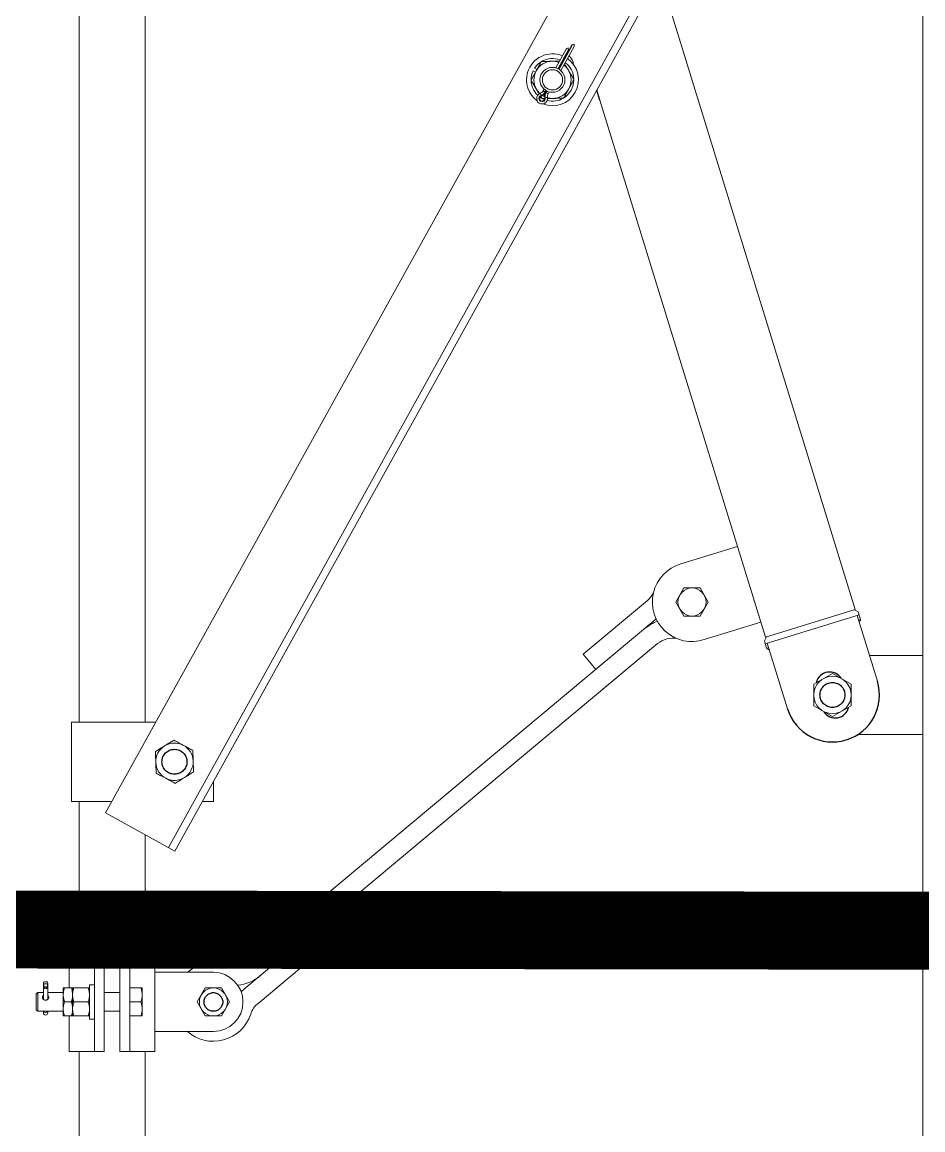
# Model space of a CAD drawing. Header units: millimetres. Extents: x -37020 to 35906, y -101 to 52234.
# Drawn here: x -342.073 to -341.496, y 326.155 to 326.865 of the extents above; entities that cross this region are included whole.
import ezdxf

# ---------------------------------------------------------------- set-up
doc = ezdxf.new("R2010")
doc.units = ezdxf.units.MM
doc.linetypes.add('HIDDEN', pattern=[9.525, 6.35, -3.175])
doc.layers.add('Porticos existentes lado puente', color=5, linetype='Continuous')

msp = doc.modelspace()

# ---------------------------------------------------------------- linework, layer by layer
at = {"color": 8, "linetype": 'Continuous', "lineweight": 15}
for p, q in [((-341.41397, 327.45138, 0.22914), (-342.01998, 326.35811, 0.22914)), ((-341.37369, 327.42906, 0.22914), (-341.9797, 326.33578, 0.22914)), ((-341.36954, 327.42675, 0.22914), (-341.97555, 326.33348, 0.22914)), ((-341.49595, 327.1987, 0.22914), (-341.49595, 325.83362, 0.22914)), ((-342.0369, 326.41618, 0.22914), (-342.0369, 326.91742, 0.22914)), ((-341.99469, 326.41618, 0.22914), (-341.99469, 326.91742, 0.22914)), ((-341.53918, 326.48837, 0.22914), (-341.66447, 326.89469, 0.22914)), ((-341.72951, 326.83509, 0.22914), (-341.72103, 326.8504, 0.22914)), ((-341.7292, 326.83491, 0.22914), (-341.72051, 326.8506, 0.22914)), ((-341.72102, 326.85041, 0.22914), (-341.72103, 326.8504, 0.22914)), ((-341.721, 326.85041, 0.22914), (-341.72102, 326.85041, 0.22914)), ((-341.72097, 326.85043, 0.22914), (-341.721, 326.85041, 0.22914)), ((-341.72092, 326.85044, 0.22914), (-341.72097, 326.85043, 0.22914)), ((-341.72087, 326.85046, 0.22914), (-341.72092, 326.85044, 0.22914)), ((-341.7208, 326.85049, 0.22914), (-341.72087, 326.85046, 0.22914)), ((-341.72073, 326.85051, 0.22914), (-341.7208, 326.85049, 0.22914)), ((-341.72066, 326.85054, 0.22914), (-341.72073, 326.85051, 0.22914)), ((-341.72058, 326.85057, 0.22914), (-341.72066, 326.85054, 0.22914)), ((-341.72051, 326.8506, 0.22914), (-341.72058, 326.85057, 0.22914)), ((-341.72012, 326.85075, 0.22914), (-341.72051, 326.8506, 0.22914)), ((-341.71976, 326.85089, 0.22914), (-341.72012, 326.85075, 0.22914)), ((-341.71943, 326.85101, 0.22914), (-341.71976, 326.85089, 0.22914)), ((-341.71942, 326.8505, 0.22914), (-341.71943, 326.85101, 0.22914)), ((-341.71941, 326.85008, 0.22914), (-341.71942, 326.8505, 0.22914)), ((-341.71941, 326.84977, 0.22914), (-341.71941, 326.85008, 0.22914)), ((-341.72458, 326.84782, 0.22914), (-341.73124, 326.8358, 0.22914)), ((-341.72984, 326.83526, 0.22914), (-341.72308, 326.84745, 0.22914)), ((-341.72952, 326.83509, 0.22914), (-341.72297, 326.84691, 0.22914)), ((-341.728, 326.834, 0.22914), (-341.7194, 326.84952, 0.22914)), ((-341.72458, 326.84782, 0.22914), (-341.72452, 326.84785, 0.22914)), ((-341.72452, 326.84785, 0.22914), (-341.72436, 326.84795, 0.22914)), ((-341.72436, 326.84795, 0.22914), (-341.7241, 326.84811, 0.22914)), ((-341.7241, 326.84811, 0.22914), (-341.72374, 326.84832, 0.22914)), ((-341.72374, 326.84832, 0.22914), (-341.7233, 326.84859, 0.22914)), ((-341.7233, 326.84859, 0.22914), (-341.72323, 326.84824, 0.22914)), ((-341.72323, 326.84824, 0.22914), (-341.72315, 326.84785, 0.22914)), ((-341.72315, 326.84785, 0.22914), (-341.72308, 326.84745, 0.22914)), ((-341.72308, 326.84745, 0.22914), (-341.72306, 326.84737, 0.22914)), ((-341.72306, 326.84737, 0.22914), (-341.72304, 326.84729, 0.22914)), ((-341.72304, 326.84729, 0.22914), (-341.72303, 326.84721, 0.22914)), ((-341.72303, 326.84721, 0.22914), (-341.72301, 326.84714, 0.22914)), ((-341.72301, 326.84714, 0.22914), (-341.723, 326.84707, 0.22914)), ((-341.723, 326.84707, 0.22914), (-341.72299, 326.84702, 0.22914)), ((-341.72299, 326.84702, 0.22914), (-341.72298, 326.84697, 0.22914)), ((-341.72298, 326.84697, 0.22914), (-341.72297, 326.84693, 0.22914)), ((-341.72297, 326.84693, 0.22914), (-341.72297, 326.84691, 0.22914)), ((-341.72297, 326.84691, 0.22914), (-341.72297, 326.84691, 0.22914)), ((-341.7194, 326.84958, 0.22914), (-341.71941, 326.84977, 0.22914)), ((-341.7194, 326.84952, 0.22914), (-341.7194, 326.84958, 0.22914)), ((-341.74427, 326.83305, 0.22914), (-341.74586, 326.83378, 0.22914)), ((-341.74336, 326.83469, 0.22914), (-341.74482, 326.83566, 0.22914)), ((-341.73879, 326.82218, 0.22914), (-341.73946, 326.82096, 0.22914)), ((-341.74145, 326.81701, 0.22914), (-341.74053, 326.81639, 0.22914)), ((-341.74124, 326.81944, 0.22914), (-341.7412, 326.81934, 0.22914)), ((-341.7412, 326.81934, 0.22914), (-341.74109, 326.81904, 0.22914)), ((-341.74109, 326.81904, 0.22914), (-341.74093, 326.81859, 0.22914)), ((-341.74093, 326.81859, 0.22914), (-341.74072, 326.81804, 0.22914)), ((-341.74006, 326.81606, 0.22914), (-341.74093, 326.8175, 0.22914)), ((-341.74072, 326.81804, 0.22914), (-341.7407, 326.81798, 0.22914)), ((-341.7407, 326.81798, 0.22914), (-341.74068, 326.81792, 0.22914)), ((-341.74068, 326.81792, 0.22914), (-341.74065, 326.81786, 0.22914)), ((-341.74065, 326.81786, 0.22914), (-341.74064, 326.81781, 0.22914)), ((-341.74064, 326.81781, 0.22914), (-341.74062, 326.81776, 0.22914)), ((-341.74062, 326.81776, 0.22914), (-341.74061, 326.81773, 0.22914)), ((-341.74061, 326.81773, 0.22914), (-341.7406, 326.81771, 0.22914)), ((-341.7406, 326.81771, 0.22914), (-341.7406, 326.8177, 0.22914)), ((-341.74053, 326.81639, 0.22914), (-341.74039, 326.81631, 0.22914)), ((-341.73917, 326.81768, 0.22914), (-341.73982, 326.81807, 0.22914)), ((-341.73975, 326.81595, 0.22914), (-341.73856, 326.8154, 0.22914)), ((-341.73946, 326.82096, 0.22914), (-341.73816, 326.82024, 0.22914)), ((-341.73849, 326.81733, 0.22914), (-341.73917, 326.81768, 0.22914)), ((-341.73856, 326.8154, 0.22914), (-341.73853, 326.81539, 0.22914)), ((-341.73838, 326.81648, 0.22914), (-341.73839, 326.81648, 0.22914)), ((-341.73836, 326.81649, 0.22914), (-341.73838, 326.81648, 0.22914)), ((-341.73833, 326.81649, 0.22914), (-341.73836, 326.81649, 0.22914)), ((-341.73828, 326.8165, 0.22914), (-341.73833, 326.81649, 0.22914)), ((-341.73823, 326.81651, 0.22914), (-341.73828, 326.8165, 0.22914)), ((-341.73817, 326.81653, 0.22914), (-341.73823, 326.81651, 0.22914)), ((-341.7381, 326.81654, 0.22914), (-341.73817, 326.81653, 0.22914)), ((-341.73816, 326.82024, 0.22914), (-341.73758, 326.82128, 0.22914)), ((-341.73816, 326.82024, 0.22914), (-341.73785, 326.82006, 0.22914)), ((-341.73804, 326.81655, 0.22914), (-341.7381, 326.81654, 0.22914)), ((-341.73746, 326.81667, 0.22914), (-341.73804, 326.81655, 0.22914)), ((-341.73785, 326.82006, 0.22914), (-341.73727, 326.8211, 0.22914)), ((-341.73784, 326.82006, 0.22914), (-341.73727, 326.8211, 0.22914)), ((-341.73753, 326.81989, 0.22914), (-341.73784, 326.82006, 0.22914)), ((-341.73753, 326.81989, 0.22914), (-341.73695, 326.82093, 0.22914)), ((-341.73623, 326.81917, 0.22914), (-341.73753, 326.81989, 0.22914)), ((-341.73699, 326.81677, 0.22914), (-341.73746, 326.81667, 0.22914)), ((-341.73668, 326.81683, 0.22914), (-341.73699, 326.81677, 0.22914)), ((-341.73658, 326.81686, 0.22914), (-341.73668, 326.81683, 0.22914)), ((-341.73623, 326.81917, 0.22914), (-341.73555, 326.82039, 0.22914)), ((-341.70303, 326.81512, 0.22914), (-341.5968, 326.47061, 0.22914)), ((-341.65101, 326.51762, 0.22914), (-341.61474, 326.52881, 0.22914)), ((-341.6491, 326.50223, 0.22914), (-341.6543, 326.49323, 0.22914)), ((-341.63871, 326.50223, 0.22914), (-341.6491, 326.50223, 0.22914)), ((-341.63352, 326.49323, 0.22914), (-341.63871, 326.50223, 0.22914)), ((-341.67252, 326.49415, 0.22914), (-341.71367, 326.45976, 0.22914)), ((-341.6543, 326.49323, 0.22914), (-341.6491, 326.48423, 0.22914)), ((-341.63871, 326.48423, 0.22914), (-341.63352, 326.49323, 0.22914)), ((-341.5968, 326.47061, 0.22914), (-341.53918, 326.48837, 0.22914)), ((-341.5373, 326.48686, 0.22914), (-341.5398, 326.48818, 0.22914)), ((-341.66707, 326.48215, 0.22914), (-341.92878, 326.26346, 0.22914)), ((-341.6491, 326.48423, 0.22914), (-341.63871, 326.48423, 0.22914)), ((-341.53671, 326.48495, 0.22914), (-341.59691, 326.46639, 0.22914)), ((-341.52504, 326.4425, 0.22914), (-341.538, 326.48455, 0.22914)), ((-341.53583, 326.48208, 0.22914), (-341.5373, 326.48686, 0.22914)), ((-341.53712, 326.48168, 0.22914), (-341.53583, 326.48208, 0.22914)), ((-341.53649, 326.48083, 0.22914), (-341.53682, 326.48073, 0.22914)), ((-341.63604, 326.46908, 0.22914), (-341.59978, 326.48026, 0.22914)), ((-341.93038, 326.24558, 0.22914), (-341.66598, 326.46652, 0.22914)), ((-341.5975, 326.4683, 0.22914), (-341.59618, 326.4708, 0.22914)), ((-341.59603, 326.46352, 0.22914), (-341.5975, 326.4683, 0.22914)), ((-341.58266, 326.42474, 0.22914), (-341.59562, 326.46679, 0.22914)), ((-341.70553, 326.45002, 0.22914), (-341.71367, 326.45976, 0.22914)), ((-341.59603, 326.46352, 0.22914), (-341.59474, 326.46392, 0.22914)), ((-341.59445, 326.46296, 0.22914), (-341.59478, 326.46286, 0.22914)), ((-341.53013, 326.45902, 0.22914), (-341.49595, 326.45902, 0.22914)), ((-341.49595, 326.40822, 0.22914), (-341.49595, 326.45902, 0.22914)), ((-341.55385, 326.44748, 0.22914), (-341.56585, 326.44055, 0.22914)), ((-341.54185, 326.44055, 0.22914), (-341.55385, 326.44748, 0.22914)), ((-341.56585, 326.44055, 0.22914), (-341.56585, 326.42669, 0.22914)), ((-341.54185, 326.42669, 0.22914), (-341.54185, 326.44055, 0.22914)), ((-341.56585, 326.42669, 0.22914), (-341.55385, 326.41976, 0.22914)), ((-341.55385, 326.41976, 0.22914), (-341.54185, 326.42669, 0.22914)), ((-342.04181, 326.41618, 0.22914), (-341.98779, 326.41618, 0.22914)), ((-342.04181, 326.41618, 0.22914), (-342.04181, 326.36538, 0.22914)), ((-341.53781, 326.40822, 0.22914), (-341.49595, 326.40822, 0.22914)), ((-341.9508, 326.36538, 0.22914), (-341.9508, 326.37813, 0.22914)), ((-342.04181, 326.36538, 0.22914), (-342.01595, 326.36538, 0.22914)), ((-342.0369, 326.26849, 0.22914), (-342.0369, 326.36538, 0.22914)), ((-341.95786, 326.36538, 0.22914), (-341.9508, 326.36538, 0.22914)), ((-341.97555, 326.33348, 0.22914), (-342.01998, 326.35811, 0.22914)), ((-341.99469, 326.26849, 0.22914), (-341.99469, 326.34409, 0.22914)), ((-341.88923, 326.27996, 0.22914), (-341.88108, 326.27022, 0.22914)), ((-342.04325, 326.26849, 0.22914), (-342.0208, 326.26849, 0.22914)), ((-342.04325, 326.26849, 0.22914), (-342.04325, 326.24574, 0.22914)), ((-342.02715, 326.26849, 0.22914), (-342.02715, 326.20499, 0.22914)), ((-342.0208, 326.26849, 0.22914), (-342.0208, 326.20499, 0.22914)), ((-342.0108, 326.26849, 0.22914), (-341.98835, 326.26849, 0.22914)), ((-342.0108, 326.26849, 0.22914), (-342.0108, 326.20499, 0.22914)), ((-342.00445, 326.26849, 0.22914), (-342.00445, 326.20499, 0.22914)), ((-341.98835, 326.26849, 0.22914), (-341.98835, 326.20499, 0.22914)), ((-341.92223, 326.23583, 0.22914), (-341.88108, 326.27022, 0.22914)), ((-341.98835, 326.25574, 0.22914), (-341.95085, 326.25574, 0.22914)), ((-342.05988, 326.24876, 0.22914), (-342.05988, 326.24635, 0.22914)), ((-342.05988, 326.24635, 0.22914), (-342.05988, 326.23845, 0.22914)), ((-342.05987, 326.23845, 0.22914), (-342.05987, 326.24634, 0.22914)), ((-342.05725, 326.24842, 0.22914), (-342.05965, 326.24842, 0.22914)), ((-342.05965, 326.24642, 0.22914), (-342.05965, 326.24842, 0.22914)), ((-342.05725, 326.24642, 0.22914), (-342.05965, 326.24642, 0.22914)), ((-342.05961, 326.24968, 0.22914), (-342.05728, 326.24968, 0.22914)), ((-342.05961, 326.24618, 0.22914), (-342.05728, 326.24618, 0.22914)), ((-342.05725, 326.24642, 0.22914), (-342.05725, 326.24842, 0.22914)), ((-342.05702, 326.24635, 0.22914), (-342.05702, 326.24876, 0.22914)), ((-342.05702, 326.23845, 0.22914), (-342.05702, 326.24635, 0.22914)), ((-342.05702, 326.23845, 0.22914), (-342.05702, 326.24634, 0.22914)), ((-342.02715, 326.24778, 0.22914), (-342.03032, 326.24778, 0.22914)), ((-342.03032, 326.24778, 0.22914), (-342.03032, 326.22571, 0.22914)), ((-342.06348, 326.24274, 0.22914), (-342.06445, 326.24178, 0.22914)), ((-342.06445, 326.24178, 0.22914), (-342.06445, 326.23171, 0.22914)), ((-342.06348, 326.24274, 0.22914), (-342.06348, 326.23074, 0.22914)), ((-342.05988, 326.24274, 0.22914), (-342.06348, 326.24274, 0.22914)), ((-342.04712, 326.24274, 0.22914), (-342.05702, 326.24274, 0.22914)), ((-342.04712, 326.24124, 0.22914), (-342.04712, 326.24574, 0.22914)), ((-342.04712, 326.24124, 0.22914), (-342.04712, 326.23224, 0.22914)), ((-342.04193, 326.24574, 0.22914), (-342.04632, 326.24574, 0.22914)), ((-342.04112, 326.24124, 0.22914), (-342.04112, 326.24574, 0.22914)), ((-342.04112, 326.23224, 0.22914), (-342.04112, 326.24124, 0.22914)), ((-342.04032, 326.24574, 0.22914), (-342.03113, 326.24574, 0.22914)), ((-342.0108, 326.24274, 0.22914), (-342.0208, 326.24274, 0.22914)), ((-342.00445, 326.24574, 0.22914), (-341.9973, 326.24574, 0.22914)), ((-341.9965, 326.24124, 0.22914), (-341.9965, 326.24574, 0.22914)), ((-341.9965, 326.23224, 0.22914), (-341.9965, 326.24124, 0.22914)), ((-341.95604, 326.24574, 0.22914), (-341.96124, 326.23674, 0.22914)), ((-341.94565, 326.24574, 0.22914), (-341.95604, 326.24574, 0.22914)), ((-341.94046, 326.23674, 0.22914), (-341.94565, 326.24574, 0.22914)), ((-342.04712, 326.23224, 0.22914), (-342.04712, 326.22774, 0.22914)), ((-342.04193, 326.23674, 0.22914), (-342.04632, 326.23674, 0.22914)), ((-342.04112, 326.22774, 0.22914), (-342.04112, 326.23224, 0.22914)), ((-342.04032, 326.23674, 0.22914), (-342.03113, 326.23674, 0.22914)), ((-342.00445, 326.23674, 0.22914), (-341.9973, 326.23674, 0.22914)), ((-341.9965, 326.22774, 0.22914), (-341.9965, 326.23224, 0.22914)), ((-341.96124, 326.23674, 0.22914), (-341.95604, 326.22774, 0.22914)), ((-341.94565, 326.22774, 0.22914), (-341.94046, 326.23674, 0.22914)), ((-342.06445, 326.23171, 0.22914), (-342.06348, 326.23074, 0.22914)), ((-342.06348, 326.23074, 0.22914), (-342.04712, 326.23074, 0.22914)), ((-342.05988, 326.23074, 0.22914), (-342.05988, 326.23055, 0.22914)), ((-342.05988, 326.23055, 0.22914), (-342.05988, 326.22958, 0.22914)), ((-342.05988, 326.23055, 0.22914), (-342.05987, 326.23053, 0.22914)), ((-342.05987, 326.23074, 0.22914), (-342.05987, 326.23053, 0.22914)), ((-342.05987, 326.23053, 0.22914), (-342.05987, 326.22954, 0.22914)), ((-342.05702, 326.23055, 0.22914), (-342.05702, 326.23074, 0.22914)), ((-342.05702, 326.23074, 0.22914), (-342.05702, 326.23053, 0.22914)), ((-342.05702, 326.22958, 0.22914), (-342.05702, 326.23055, 0.22914)), ((-342.05702, 326.23053, 0.22914), (-342.05702, 326.23055, 0.22914)), ((-342.05702, 326.23053, 0.22914), (-342.05702, 326.22954, 0.22914)), ((-342.04193, 326.22774, 0.22914), (-342.04632, 326.22774, 0.22914)), ((-342.04325, 326.22774, 0.22914), (-342.04325, 326.20499, 0.22914)), ((-342.04032, 326.22774, 0.22914), (-342.03113, 326.22774, 0.22914)), ((-342.03032, 326.22571, 0.22914), (-342.02715, 326.22571, 0.22914)), ((-342.0208, 326.23074, 0.22914), (-342.0108, 326.23074, 0.22914)), ((-342.00445, 326.22774, 0.22914), (-341.9973, 326.22774, 0.22914)), ((-341.95604, 326.22774, 0.22914), (-341.94565, 326.22774, 0.22914)), ((-341.98835, 326.21774, 0.22914), (-341.95085, 326.21774, 0.22914)), ((-342.04325, 326.20499, 0.22914), (-342.0208, 326.20499, 0.22914)), ((-342.0369, 326.04083, 0.22914), (-342.0369, 326.20499, 0.22914)), ((-342.0108, 326.20499, 0.22914), (-341.98835, 326.20499, 0.22914)), ((-341.99469, 326.04083, 0.22914), (-341.99469, 326.20499, 0.22914))]:
    msp.add_line(p, q, dxfattribs=at)
at = {"color": 8}
msp.add_line((-341.70303, 326.81512, 0.22914), (-341.70501, 326.82154, 0.22914), dxfattribs=at)
at = {"color": 8, "linetype": 'Continuous', "lineweight": 15}
for centre, radius in [((-341.73339, 326.82809, 0.22914), 0.008), ((-341.73339, 326.82809, 0.22914), 0.0065), ((-341.64391, 326.49323, 0.22914), 0.009), ((-341.55385, 326.43362, 0.22914), 0.012), ((-341.95085, 326.23674, 0.22914), 0.009)]:
    msp.add_circle(centre, radius, dxfattribs=at)
at = {"color": 8, "linetype": 'HIDDEN'}
for centre, radius in [((-341.55385, 326.43362, 0.22914), 0.008), ((-341.9758, 326.39078, 0.22914), 0.008), ((-341.95085, 326.23674, 0.22914), 0.006), ((-341.95085, 326.23674, 0.22914), 0.006), ((-341.95085, 326.23674, 0.22914), 0.006), ((-341.95085, 326.23674, 0.22914), 0.006)]:
    msp.add_circle(centre, radius, dxfattribs=at)
at = {"color": 8, "linetype": 'Continuous', "lineweight": 15}
for centre, radius, start, end in [((-341.73339, 326.82809, 0.22914), 0.01666, 67.3746, 163.23561), ((-341.72855, 326.83684, 0.22914), 0.00875, 6.27914, 48.79392), ((-341.73339, 326.82809, 0.22914), 0.0137, 122.13468, 146.5), ((-341.73339, 326.82809, 0.22914), 0.01191, 91, 151), ((-341.73339, 326.82809, 0.22914), 0.0137, 68.75885, 119.42231), ((-341.73339, 326.82809, 0.22914), 0.01666, 247.98755, 54.6254), ((-341.73339, 326.82809, 0.22914), 0.01191, 69.93407, 91), ((-341.73339, 326.82809, 0.22914), 0.01191, 31, 52.06593), ((-341.73339, 326.82809, 0.22914), 0.0137, 2.49757, 53.24115), ((-341.73339, 326.82809, 0.22914), 0.01666, 163.23561, 234.01245), ((-341.73339, 326.82809, 0.22914), 0.0137, 155.5, 179.51382), ((-341.73339, 326.82809, 0.22914), 0.01191, 151, 211), ((-341.73339, 326.82809, 0.22914), 0.01191, 331, 31), ((-341.73339, 326.82809, 0.22914), 0.0137, 182.71218, 226.24373), ((-341.73339, 326.82809, 0.22914), 0.01191, 211, 227.29023), ((-341.73339, 326.82809, 0.22914), 0.01191, 271, 331), ((-341.73339, 326.82809, 0.22914), 0.0137, 301.53993, 359.97127), ((-341.74002, 326.81614, 0.22914), 0.00351, 110.26638, 331), ((-341.74002, 326.81614, 0.22914), 0.00203, 110.26638, 11.73362), ((-341.74002, 326.81614, 0.22914), 0.00167, 110.26638, 11.73362), ((-341.7424, 326.82259, 0.22914), 0.00336, 290.26638, 331), ((-341.7424, 326.82259, 0.22914), 0.00485, 290.26638, 331), ((-341.7424, 326.82259, 0.22914), 0.00521, 290.26638, 331), ((-341.73329, 326.81754, 0.22914), 0.00521, 151, 191.73362), ((-341.73329, 326.81754, 0.22914), 0.00485, 151, 191.73362), ((-341.74002, 326.81614, 0.22914), 0.00351, 331, 11.73362), ((-341.73339, 326.82809, 0.22914), 0.0137, 255.75627, 300.06917), ((-341.73329, 326.81754, 0.22914), 0.00336, 151, 191.73362), ((-341.73339, 326.82809, 0.22914), 0.01191, 254.70977, 271), ((-341.64391, 326.49323, 0.22914), 0.0254, 106.23173, 288.03617), ((-341.68214, 326.50566, 0.22914), 0.015, 309.88355, 334.55594), ((-341.65608, 326.45512, 0.22914), 0.0277, 111.26904, 129.88355), ((-341.53678, 326.48179, 0.22914), 0.001, 287.13395, 17.13395), ((-341.65636, 326.45501, 0.22914), 0.015, 79.40527, 129.88355), ((-341.59507, 326.46382, 0.22914), 0.001, 197.13395, 287.13395), ((-341.9758, 326.39078, 0.22914), 0.012, 62, 122), ((-341.9758, 326.39078, 0.22914), 0.012, 122, 182), ((-341.9758, 326.39078, 0.22914), 0.012, 2, 62), ((-341.9758, 326.39078, 0.22914), 0.012, 182, 242), ((-341.9758, 326.39078, 0.22914), 0.012, 302, 2), ((-341.9758, 326.39078, 0.22914), 0.012, 242, 302), ((-341.95085, 326.23674, 0.22914), 0.0252, 71.96096, 130.16886), ((-341.9384, 326.27497, 0.22914), 0.015, 251.96096, 309.88355), ((-341.95085, 326.23674, 0.22914), 0.019, 270, 90), ((-341.9384, 326.27497, 0.22914), 0.0277, 276.7208, 309.88355), ((-341.91261, 326.22432, 0.22914), 0.0277, 129.88355, 137.24058), ((-341.91261, 326.22432, 0.22914), 0.015, 129.88355, 162.00024), ((-342.05965, 326.22958, 0.22914), 0.00023, 180, 190.96235), ((-342.05845, 326.23238, 0.22914), 0.00233, 232.40804, 307.59196), ((-342.05845, 326.22981, 0.22914), 0.00145, 190.96235, 349.03765), ((-342.05725, 326.22958, 0.22914), 0.00023, 349.03765, 0), ((-341.95085, 326.23674, 0.22914), 0.0252, 228.02761, 342.00024)]:
    msp.add_arc(centre, radius, start, end, dxfattribs=at)
at = {"color": 8}
for centre, radius, start, end in [((-341.55569, 326.43959, 0.22914), 0.00875, 32.77392, 165.71382), ((-341.55385, 326.43362, 0.22914), 0.03015, 197.13395, 17.13395), ((-341.55201, 326.42765, 0.22914), 0.00875, 213.49861, 345.71382)]:
    msp.add_arc(centre, radius, start, end, dxfattribs=at)
at = {"color": 8, "lineweight": 15}
msp.add_arc((-341.91102, 326.2422, 0.22914), 0.02135, 129.88355, 129.90487, dxfattribs=at)
at = {"color": 8, "linetype": 'Continuous', "lineweight": 15}
for centre, major_axis, ratio, start_param, end_param in [((-342.05965, 326.24876, 0.22914), (0, 0.000337), 0.683289, 1.379467, 3.141593), ((-342.05965, 326.24635, 0.22914), (0.00023, 0), 0.268541, 1.570796, 3.332922), ((-342.05845, 326.24842, 0.22914), (0, -0.00212), 0.683289, 4.075021, 4.52106), ((-342.05845, 326.24642, 0.22914), (0.00145, 0), 0.268541, 3.332922, 3.77896), ((-342.05845, 326.24968, 0.22914), (0.00145, 0), 0.002646, 0.637368, 2.504225), ((-342.05845, 326.24768, 0.22914), (0, -0.00251), 0.578234, -0.933429, 0.933429), ((-342.05845, 326.24842, 0.22914), (0, 0.00212), 0.683289, -1.379467, -0.933429), ((-342.05845, 326.24642, 0.22914), (0.00145, 0), 0.268541, -0.637368, -0.191329), ((-342.05725, 326.24876, 0.22914), (0, 0.000337), 0.683289, 3.141593, 4.903718), ((-342.05725, 326.24635, 0.22914), (0.00023, 0), 0.268541, -0.191329, 1.570796)]:
    msp.add_ellipse(centre, major_axis=major_axis, ratio=ratio, start_param=start_param, end_param=end_param, dxfattribs=at)
for points, knots in [([(-341.74381, 326.83387, 0.22914), (-341.74335, 326.83471, 0.22914), (-341.7424, 326.83643, 0.22914), (-341.74129, 326.83842, 0.22914), (-341.74066, 326.83956, 0.22914), (-341.74048, 326.83989, 0.22914)], [0, 0, 0, 0, 0.406636, 0.827972, 1, 1, 1, 1]), ([(-341.74048, 326.83989, 0.22914), (-341.73941, 326.8399, 0.22914), (-341.73723, 326.83994, 0.22914), (-341.73485, 326.83998, 0.22914), (-341.73363, 326.84, 0.22914), (-341.7336, 326.84001, 0.22914)], [0, 0, 0, 0, 0.484546, 0.986748, 1, 1, 1, 1]), ([(-341.7336, 326.84001, 0.22914), (-341.73264, 326.84002, 0.22914), (-341.73102, 326.84005, 0.22914), (-341.72948, 326.84008, 0.22914), (-341.72886, 326.84009, 0.22914)], [0, 0, 0, 0, 0.597277, 1, 1, 1, 1]), ([(-341.72318, 326.83423, 0.22914), (-341.72326, 326.83437, 0.22914), (-341.7238, 326.83525, 0.22914), (-341.72463, 326.83664, 0.22914), (-341.72534, 326.83782, 0.22914), (-341.72563, 326.83829, 0.22914)], [0, 0, 0, 0, 0.098345, 0.64049, 1, 1, 1, 1]), ([(-341.74715, 326.82785, 0.22914), (-341.74663, 326.82879, 0.22914), (-341.74557, 326.8307, 0.22914), (-341.74442, 326.83278, 0.22914), (-341.74383, 326.83384, 0.22914), (-341.74381, 326.83387, 0.22914)], [0, 0, 0, 0, 0.4845457, 0.9867481, 1, 1, 1, 1]), ([(-341.71964, 326.82833, 0.22914), (-341.71994, 326.82883, 0.22914), (-341.72065, 326.83001, 0.22914), (-341.72183, 326.83198, 0.22914), (-341.72273, 326.83347, 0.22914), (-341.72318, 326.83423, 0.22914)], [0, 0, 0, 0, 0.265444, 0.628072, 1, 1, 1, 1]), ([(-341.74361, 326.82196, 0.22914), (-341.74369, 326.82209, 0.22914), (-341.74422, 326.82298, 0.22914), (-341.74521, 326.82463, 0.22914), (-341.7463, 326.82645, 0.22914), (-341.74694, 326.82751, 0.22914), (-341.74715, 326.82785, 0.22914)], [0, 0, 0, 0, 0.066921, 0.435837, 0.815266, 1, 1, 1, 1]), ([(-341.74186, 326.81906, 0.22914), (-341.74199, 326.81927, 0.22914), (-341.74256, 326.82021, 0.22914), (-341.74315, 326.8212, 0.22914), (-341.74361, 326.82196, 0.22914)], [0, 0, 0, 0, 0.2287917, 1, 1, 1, 1]), ([(-341.72298, 326.82232, 0.22914), (-341.72344, 326.82148, 0.22914), (-341.72439, 326.81976, 0.22914), (-341.7255, 326.81777, 0.22914), (-341.72613, 326.81663, 0.22914), (-341.72631, 326.8163, 0.22914)], [0, 0, 0, 0, 0.406635, 0.827972, 1, 1, 1, 1]), ([(-341.71964, 326.82833, 0.22914), (-341.72016, 326.8274, 0.22914), (-341.72122, 326.82549, 0.22914), (-341.72237, 326.82341, 0.22914), (-341.72296, 326.82235, 0.22914), (-341.72298, 326.82232, 0.22914)], [0, 0, 0, 0, 0.484547, 0.986748, 1, 1, 1, 1]), ([(-341.73838, 326.81609, 0.22914), (-341.73856, 326.81609, 0.22914), (-341.73914, 326.81608, 0.22914), (-341.73969, 326.81607, 0.22914), (-341.74006, 326.81606, 0.22914)], [0, 0, 0, 0, 0.32141, 1, 1, 1, 1]), ([(-341.73319, 326.81618, 0.22914), (-341.73416, 326.81617, 0.22914), (-341.7353, 326.81615, 0.22914), (-341.73639, 326.81613, 0.22914), (-341.73656, 326.81612, 0.22914)], [0, 0, 0, 0, 0.847161, 1, 1, 1, 1]), ([(-341.72631, 326.8163, 0.22914), (-341.72738, 326.81629, 0.22914), (-341.72956, 326.81625, 0.22914), (-341.73194, 326.81621, 0.22914), (-341.73316, 326.81618, 0.22914), (-341.73319, 326.81618, 0.22914)], [0, 0, 0, 0, 0.4845457, 0.9867486, 1, 1, 1, 1]), ([(-341.97628, 326.40463, 0.22914), (-341.97669, 326.40438, 0.22914), (-341.97784, 326.40366, 0.22914), (-341.9798, 326.40243, 0.22914), (-341.98137, 326.40145, 0.22914), (-341.98216, 326.40096, 0.22914)], [0, 0, 0, 0, 0.211366, 0.603081, 1, 1, 1, 1]), ([(-341.97017, 326.40138, 0.22914), (-341.97031, 326.40146, 0.22914), (-341.97141, 326.40204, 0.22914), (-341.97348, 326.40314, 0.22914), (-341.97534, 326.40413, 0.22914), (-341.97628, 326.40463, 0.22914)], [0, 0, 0, 0, 0.0700988, 0.5307898, 1, 1, 1, 1]), ([(-341.98216, 326.40096, 0.22914), (-341.98262, 326.40067, 0.22914), (-341.98461, 326.39943, 0.22914), (-341.98655, 326.39822, 0.22914), (-341.98803, 326.39729, 0.22914)], [0, 0, 0, 0, 0.232367, 1, 1, 1, 1]), ([(-341.98803, 326.39729, 0.22914), (-341.98799, 326.39617, 0.22914), (-341.98792, 326.3939, 0.22914), (-341.98783, 326.39155, 0.22914), (-341.98779, 326.39037, 0.22914)], [0, 0, 0, 0, 0.495457, 1, 1, 1, 1]), ([(-341.96405, 326.39813, 0.22914), (-341.96504, 326.39866, 0.22914), (-341.96705, 326.39972, 0.22914), (-341.96912, 326.40082, 0.22914), (-341.97017, 326.40138, 0.22914)], [0, 0, 0, 0, 0.495459, 1, 1, 1, 1]), ([(-341.96381, 326.3912, 0.22914), (-341.96381, 326.39137, 0.22914), (-341.96386, 326.39261, 0.22914), (-341.96394, 326.39495, 0.22914), (-341.96401, 326.39706, 0.22914), (-341.96405, 326.39813, 0.22914)], [0, 0, 0, 0, 0.070097, 0.530788, 1, 1, 1, 1]), ([(-341.98779, 326.39037, 0.22914), (-341.98779, 326.3902, 0.22914), (-341.98774, 326.38896, 0.22914), (-341.98766, 326.38662, 0.22914), (-341.98759, 326.38451, 0.22914), (-341.98755, 326.38344, 0.22914)], [0, 0, 0, 0, 0.070099, 0.53079, 1, 1, 1, 1]), ([(-341.96356, 326.38428, 0.22914), (-341.9636, 326.3854, 0.22914), (-341.96368, 326.38767, 0.22914), (-341.96377, 326.39002, 0.22914), (-341.96381, 326.3912, 0.22914)], [0, 0, 0, 0, 0.495457, 1, 1, 1, 1]), ([(-341.98755, 326.38344, 0.22914), (-341.98656, 326.38291, 0.22914), (-341.98455, 326.38185, 0.22914), (-341.98248, 326.38075, 0.22914), (-341.98143, 326.38019, 0.22914)], [0, 0, 0, 0, 0.495457, 1, 1, 1, 1]), ([(-341.96944, 326.38061, 0.22914), (-341.96866, 326.38109, 0.22914), (-341.96709, 326.38207, 0.22914), (-341.96514, 326.3833, 0.22914), (-341.96397, 326.38403, 0.22914), (-341.96356, 326.38428, 0.22914)], [0, 0, 0, 0, 0.391369, 0.788634, 1, 1, 1, 1]), ([(-341.98143, 326.38019, 0.22914), (-341.98129, 326.38011, 0.22914), (-341.98019, 326.37953, 0.22914), (-341.97812, 326.37843, 0.22914), (-341.97626, 326.37744, 0.22914), (-341.97532, 326.37694, 0.22914)], [0, 0, 0, 0, 0.070099, 0.530788, 1, 1, 1, 1]), ([(-341.97532, 326.37694, 0.22914), (-341.97383, 326.37787, 0.22914), (-341.97189, 326.37908, 0.22914), (-341.9699, 326.38032, 0.22914), (-341.96944, 326.38061, 0.22914)], [0, 0, 0, 0, 0.767633, 1, 1, 1, 1]), ([(-342.05845, 326.23784, 0.22914), (-342.05856, 326.23784, 0.22914), (-342.05877, 326.23785, 0.22914), (-342.05909, 326.23794, 0.22914), (-342.05939, 326.23807, 0.22914), (-342.05966, 326.23825, 0.22914), (-342.05991, 326.23847, 0.22914), (-342.06012, 326.23872, 0.22914), (-342.06029, 326.23901, 0.22914), (-342.0604, 326.23931, 0.22914), (-342.06045, 326.23961, 0.22914), (-342.06045, 326.23989, 0.22914), (-342.06039, 326.24016, 0.22914), (-342.06029, 326.24041, 0.22914), (-342.06014, 326.24063, 0.22914), (-342.06, 326.24079, 0.22914), (-342.0599, 326.24085, 0.22914), (-342.05988, 326.24087, 0.22914)], [0, 0, 0, 0, 0.068185, 0.138424, 0.206589, 0.276604, 0.347191, 0.419719, 0.492019, 0.56656, 0.636312, 0.708255, 0.775366, 0.84438, 0.912446, 0.982318, 1, 1, 1, 1]), ([(-342.05702, 326.24087, 0.22914), (-342.05701, 326.24086, 0.22914), (-342.05692, 326.2408, 0.22914), (-342.05678, 326.24065, 0.22914), (-342.05661, 326.24042, 0.22914), (-342.0565, 326.24016, 0.22914), (-342.05645, 326.23988, 0.22914), (-342.05645, 326.23959, 0.22914), (-342.0565, 326.23931, 0.22914), (-342.05661, 326.23902, 0.22914), (-342.05676, 326.23875, 0.22914), (-342.05696, 326.2385, 0.22914), (-342.0572, 326.23828, 0.22914), (-342.05748, 326.23809, 0.22914), (-342.05779, 326.23795, 0.22914), (-342.05812, 326.23786, 0.22914), (-342.05834, 326.23784, 0.22914), (-342.05845, 326.23784, 0.22914)], [0, 0, 0, 0, 0.007353, 0.079304, 0.153361, 0.224729, 0.298371, 0.366432, 0.436535, 0.503615, 0.572511, 0.642094, 0.713546, 0.785744, 0.860107, 0.929006, 1, 1, 1, 1]), ([(-342.04712, 326.24124, 0.22914), (-342.04711, 326.24165, 0.22914), (-342.04708, 326.24261, 0.22914), (-342.04682, 326.24412, 0.22914), (-342.04649, 326.2452, 0.22914), (-342.04632, 326.24574, 0.22914)], [0, 0, 0, 0, 0.268407, 0.632373, 1, 1, 1, 1]), ([(-342.04712, 326.24574, 0.22914), (-342.04712, 326.24574, 0.22914), (-342.04712, 326.24574, 0.22914), (-342.04706, 326.24574, 0.22914), (-342.04689, 326.24574, 0.22914), (-342.04665, 326.24574, 0.22914), (-342.04643, 326.24574, 0.22914), (-342.04632, 326.24574, 0.22914)], [0, 0, 0, 0, 0.070056, 0.299813, 0.530831, 0.765026, 1, 1, 1, 1]), ([(-342.04632, 326.23674, 0.22914), (-342.04638, 326.23693, 0.22914), (-342.0465, 326.23731, 0.22914), (-342.04676, 326.23823, 0.22914), (-342.04698, 326.23926, 0.22914), (-342.0471, 326.24039, 0.22914), (-342.04712, 326.24096, 0.22914), (-342.04712, 326.24124, 0.22914)], [0, 0, 0, 0, 0.1285596, 0.257217, 0.6262796, 0.8131452, 1, 1, 1, 1]), ([(-342.04112, 326.24124, 0.22914), (-342.04114, 326.24165, 0.22914), (-342.04117, 326.24261, 0.22914), (-342.04143, 326.24412, 0.22914), (-342.04176, 326.2452, 0.22914), (-342.04193, 326.24574, 0.22914)], [0, 0, 0, 0, 0.268407, 0.632373, 1, 1, 1, 1]), ([(-342.04112, 326.24574, 0.22914), (-342.04112, 326.24574, 0.22914), (-342.04113, 326.24574, 0.22914), (-342.04119, 326.24574, 0.22914), (-342.04135, 326.24574, 0.22914), (-342.0416, 326.24574, 0.22914), (-342.04182, 326.24574, 0.22914), (-342.04193, 326.24574, 0.22914)], [0, 0, 0, 0, 0.070056, 0.299813, 0.530831, 0.765026, 1, 1, 1, 1]), ([(-342.04193, 326.23674, 0.22914), (-342.04181, 326.23712, 0.22914), (-342.04152, 326.23804, 0.22914), (-342.04127, 326.23926, 0.22914), (-342.04114, 326.24039, 0.22914), (-342.04113, 326.24096, 0.22914), (-342.04112, 326.24124, 0.22914)], [0, 0, 0, 0, 0.257198, 0.626269, 0.812787, 1, 1, 1, 1]), ([(-342.04112, 326.24124, 0.22914), (-342.04112, 326.24135, 0.22914), (-342.04112, 326.24181, 0.22914), (-342.04106, 326.24261, 0.22914), (-342.04089, 326.24366, 0.22914), (-342.04065, 326.24471, 0.22914), (-342.04043, 326.2454, 0.22914), (-342.04032, 326.24574, 0.22914)], [0, 0, 0, 0, 0.070056, 0.299813, 0.530831, 0.765026, 1, 1, 1, 1]), ([(-342.04032, 326.24574, 0.22914), (-342.04043, 326.24574, 0.22914), (-342.04066, 326.24574, 0.22914), (-342.04092, 326.24574, 0.22914), (-342.04109, 326.24574, 0.22914), (-342.04111, 326.24574, 0.22914), (-342.04112, 326.24574, 0.22914)], [0, 0, 0, 0, 0.247269, 0.495363, 0.746874, 1, 1, 1, 1]), ([(-342.04032, 326.23674, 0.22914), (-342.04043, 326.23711, 0.22914), (-342.04066, 326.23783, 0.22914), (-342.04092, 326.23895, 0.22914), (-342.04109, 326.24009, 0.22914), (-342.04111, 326.24086, 0.22914), (-342.04112, 326.24124, 0.22914)], [0, 0, 0, 0, 0.247269, 0.495363, 0.746874, 1, 1, 1, 1]), ([(-342.03032, 326.24124, 0.22914), (-342.03032, 326.24135, 0.22914), (-342.03033, 326.24192, 0.22914), (-342.0304, 326.24273, 0.22914), (-342.03056, 326.24365, 0.22914), (-342.03077, 326.24459, 0.22914), (-342.03098, 326.24528, 0.22914), (-342.03113, 326.24574, 0.22914)], [0, 0, 0, 0, 0.070059, 0.376588, 0.530821, 0.683101, 1, 1, 1, 1]), ([(-342.03113, 326.24574, 0.22914), (-342.03101, 326.24574, 0.22914), (-342.03078, 326.24574, 0.22914), (-342.03053, 326.24574, 0.22914), (-342.03036, 326.24574, 0.22914), (-342.03033, 326.24574, 0.22914), (-342.03032, 326.24574, 0.22914)], [0, 0, 0, 0, 0.2472686, 0.4953626, 0.746874, 1, 1, 1, 1]), ([(-342.03113, 326.23674, 0.22914), (-342.03101, 326.23711, 0.22914), (-342.03078, 326.23783, 0.22914), (-342.03053, 326.23895, 0.22914), (-342.03036, 326.24009, 0.22914), (-342.03033, 326.24086, 0.22914), (-342.03032, 326.24124, 0.22914)], [0, 0, 0, 0, 0.247269, 0.495363, 0.746874, 1, 1, 1, 1]), ([(-341.9973, 326.24574, 0.22914), (-341.99719, 326.24538, 0.22914), (-341.99696, 326.24465, 0.22914), (-341.9967, 326.24353, 0.22914), (-341.99653, 326.2424, 0.22914), (-341.99651, 326.24163, 0.22914), (-341.9965, 326.24124, 0.22914)], [0, 0, 0, 0, 0.2472686, 0.4953626, 0.746874, 1, 1, 1, 1]), ([(-341.9965, 326.24574, 0.22914), (-341.99651, 326.24574, 0.22914), (-341.99652, 326.24574, 0.22914), (-341.99663, 326.24574, 0.22914), (-341.9968, 326.24574, 0.22914), (-341.99699, 326.24574, 0.22914), (-341.99716, 326.24574, 0.22914), (-341.99726, 326.24574, 0.22914), (-341.9973, 326.24574, 0.22914)], [0, 0, 0, 0, 0.19903, 0.398926, 0.601147, 0.803999, 0.901978, 1, 1, 1, 1]), ([(-341.9965, 326.24124, 0.22914), (-341.9965, 326.24114, 0.22914), (-341.9965, 326.24068, 0.22914), (-341.99656, 326.23987, 0.22914), (-341.99673, 326.23882, 0.22914), (-341.99697, 326.23778, 0.22914), (-341.99719, 326.23709, 0.22914), (-341.9973, 326.23674, 0.22914)], [0, 0, 0, 0, 0.070056, 0.299813, 0.530831, 0.765026, 1, 1, 1, 1]), ([(-342.04632, 326.23674, 0.22914), (-342.04647, 326.23626, 0.22914), (-342.0467, 326.23553, 0.22914), (-342.04691, 326.23454, 0.22914), (-342.04708, 326.23353, 0.22914), (-342.0471, 326.23276, 0.22914), (-342.04712, 326.23224, 0.22914)], [0, 0, 0, 0, 0.3298121, 0.4953835, 0.6598535, 1, 1, 1, 1]), ([(-342.04712, 326.23224, 0.22914), (-342.04712, 326.23214, 0.22914), (-342.04712, 326.23168, 0.22914), (-342.04706, 326.23087, 0.22914), (-342.04689, 326.22982, 0.22914), (-342.04665, 326.22878, 0.22914), (-342.04643, 326.22809, 0.22914), (-342.04632, 326.22774, 0.22914)], [0, 0, 0, 0, 0.070056, 0.299813, 0.530831, 0.765026, 1, 1, 1, 1]), ([(-342.04193, 326.23674, 0.22914), (-342.04181, 326.23638, 0.22914), (-342.04158, 326.23565, 0.22914), (-342.04133, 326.23453, 0.22914), (-342.04116, 326.2334, 0.22914), (-342.04113, 326.23263, 0.22914), (-342.04112, 326.23224, 0.22914)], [0, 0, 0, 0, 0.247269, 0.495363, 0.746874, 1, 1, 1, 1]), ([(-342.04112, 326.23224, 0.22914), (-342.04112, 326.23214, 0.22914), (-342.04113, 326.23168, 0.22914), (-342.04119, 326.23087, 0.22914), (-342.04135, 326.22982, 0.22914), (-342.0416, 326.22878, 0.22914), (-342.04182, 326.22809, 0.22914), (-342.04193, 326.22774, 0.22914)], [0, 0, 0, 0, 0.070056, 0.299813, 0.530831, 0.765026, 1, 1, 1, 1]), ([(-342.04032, 326.23674, 0.22914), (-342.04038, 326.23655, 0.22914), (-342.0405, 326.23618, 0.22914), (-342.04076, 326.23525, 0.22914), (-342.04098, 326.23422, 0.22914), (-342.04111, 326.2331, 0.22914), (-342.04112, 326.23253, 0.22914), (-342.04112, 326.23224, 0.22914)], [0, 0, 0, 0, 0.128559, 0.257217, 0.626279, 0.812792, 1, 1, 1, 1]), ([(-342.04112, 326.23224, 0.22914), (-342.04112, 326.23204, 0.22914), (-342.04111, 326.23163, 0.22914), (-342.04104, 326.23067, 0.22914), (-342.04082, 326.22936, 0.22914), (-342.04049, 326.22828, 0.22914), (-342.04032, 326.22774, 0.22914)], [0, 0, 0, 0, 0.134092, 0.268456, 0.632398, 1, 1, 1, 1]), ([(-342.03113, 326.23674, 0.22914), (-342.03107, 326.23655, 0.22914), (-342.03094, 326.23618, 0.22914), (-342.03068, 326.23525, 0.22914), (-342.03047, 326.23422, 0.22914), (-342.03034, 326.2331, 0.22914), (-342.03033, 326.23253, 0.22914), (-342.03032, 326.23224, 0.22914)], [0, 0, 0, 0, 0.128559, 0.257217, 0.626279, 0.812792, 1, 1, 1, 1]), ([(-342.03032, 326.23224, 0.22914), (-342.03033, 326.23204, 0.22914), (-342.03033, 326.23163, 0.22914), (-342.03041, 326.23067, 0.22914), (-342.03063, 326.22936, 0.22914), (-342.03096, 326.22828, 0.22914), (-342.03113, 326.22774, 0.22914)], [0, 0, 0, 0, 0.134092, 0.268456, 0.632398, 1, 1, 1, 1]), ([(-341.9973, 326.23674, 0.22914), (-341.99719, 326.23638, 0.22914), (-341.99696, 326.23565, 0.22914), (-341.9967, 326.23453, 0.22914), (-341.99653, 326.2334, 0.22914), (-341.99651, 326.23263, 0.22914), (-341.9965, 326.23224, 0.22914)], [0, 0, 0, 0, 0.2472686, 0.4953626, 0.746874, 1, 1, 1, 1]), ([(-341.9965, 326.23224, 0.22914), (-341.9965, 326.23214, 0.22914), (-341.9965, 326.23168, 0.22914), (-341.99656, 326.23087, 0.22914), (-341.99673, 326.22982, 0.22914), (-341.99697, 326.22878, 0.22914), (-341.99719, 326.22809, 0.22914), (-341.9973, 326.22774, 0.22914)], [0, 0, 0, 0, 0.0700556, 0.2998126, 0.5308313, 0.7650256, 1, 1, 1, 1]), ([(-342.04632, 326.22774, 0.22914), (-342.04643, 326.22774, 0.22914), (-342.04666, 326.22774, 0.22914), (-342.04692, 326.22774, 0.22914), (-342.04709, 326.22774, 0.22914), (-342.04711, 326.22774, 0.22914), (-342.04712, 326.22774, 0.22914)], [0, 0, 0, 0, 0.247269, 0.495363, 0.746874, 1, 1, 1, 1]), ([(-342.04193, 326.22774, 0.22914), (-342.04181, 326.22774, 0.22914), (-342.04158, 326.22774, 0.22914), (-342.04133, 326.22774, 0.22914), (-342.04116, 326.22774, 0.22914), (-342.04113, 326.22774, 0.22914), (-342.04112, 326.22774, 0.22914)], [0, 0, 0, 0, 0.247269, 0.495363, 0.746874, 1, 1, 1, 1]), ([(-342.04112, 326.22774, 0.22914), (-342.04112, 326.22774, 0.22914), (-342.04112, 326.22774, 0.22914), (-342.04104, 326.22774, 0.22914), (-342.04089, 326.22774, 0.22914), (-342.04068, 326.22774, 0.22914), (-342.04046, 326.22774, 0.22914), (-342.04032, 326.22774, 0.22914)], [0, 0, 0, 0, 0.070059, 0.376588, 0.530821, 0.683101, 1, 1, 1, 1]), ([(-342.03032, 326.22774, 0.22914), (-342.03032, 326.22774, 0.22914), (-342.03033, 326.22774, 0.22914), (-342.03039, 326.22774, 0.22914), (-342.03055, 326.22774, 0.22914), (-342.0308, 326.22774, 0.22914), (-342.03102, 326.22774, 0.22914), (-342.03113, 326.22774, 0.22914)], [0, 0, 0, 0, 0.0700556, 0.2998126, 0.5308313, 0.7650256, 1, 1, 1, 1]), ([(-341.9973, 326.22774, 0.22914), (-341.99721, 326.22774, 0.22914), (-341.99702, 326.22774, 0.22914), (-341.9968, 326.22774, 0.22914), (-341.99663, 326.22774, 0.22914), (-341.99652, 326.22774, 0.22914), (-341.99651, 326.22774, 0.22914), (-341.9965, 326.22774, 0.22914)], [0, 0, 0, 0, 0.195992, 0.395337, 0.59523, 0.797179, 1, 1, 1, 1])]:
    msp.add_open_spline(points, degree=3, knots=knots, dxfattribs=at)
at = {"layer": 'Porticos existentes lado puente', "color": 5, "ltscale": 0.1, "const_width": 0.05, "elevation": -22.96}
msp.add_lwpolyline([(-282.37237, 326.20152), (-342.37354, 326.28362)], dxfattribs=at)

doc.saveas('drawing.dxf')
